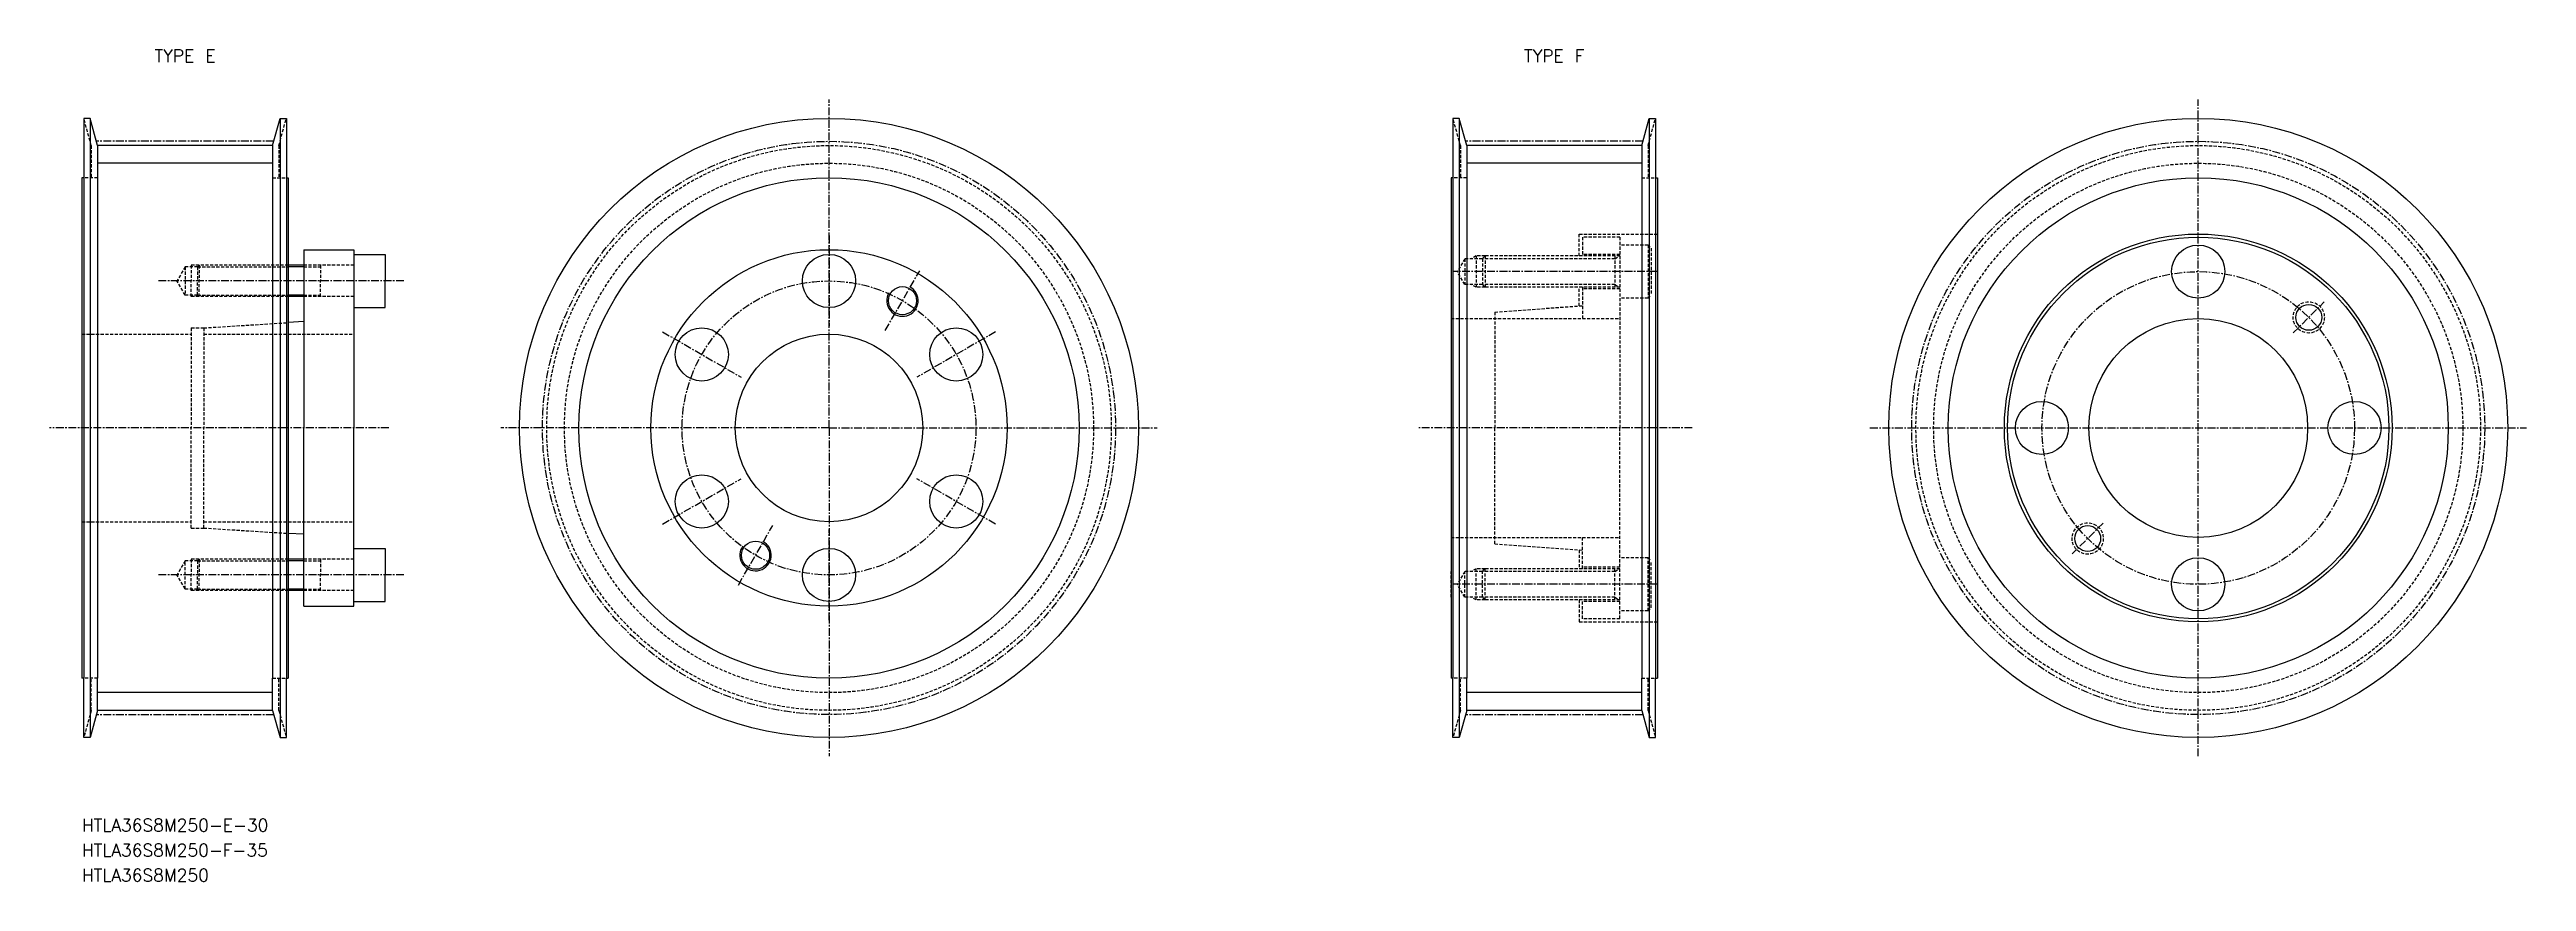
# Model space of a CAD drawing. Extents: x 6823 to 7219, y 12167 to 12300.
import ezdxf
from ezdxf.enums import TextEntityAlignment as Align

# ---------------------------------------------------------------- set-up
doc = ezdxf.new("R2010")
doc.units = 0
doc.linetypes.add('CENTER', pattern=[2, 1.25, -0.25, 0.25, -0.25])
doc.linetypes.add('DASHED', pattern=[0.75, 0.5, -0.25])
doc.layers.get('0').update_dxf_attribs({"linetype": 'CONTINUOUS'})
doc.layers.add('CENTER', color=1, linetype='CENTER')
doc.styles.add('MISUMI', font='txt.shx')

msp = doc.modelspace()

# ---------------------------------------------------------------- linework, layer by layer
at = {"color": 7, "linetype": 'CONTINUOUS'}
for p, q in [((6828.48, 12289.18), (6828.48, 12279.68)), ((6829.48, 12289.18), (6828.48, 12289.18)), ((6829.48, 12289.18), (6829.48, 12190.18)), ((6830.68, 12284.83), (6829.48, 12289.18)), ((6858.68, 12284.83), (6859.88, 12289.18)), ((6859.88, 12289.18), (6859.88, 12190.18)), ((6859.88, 12289.18), (6860.88, 12289.18)), ((6860.88, 12289.18), (6860.88, 12279.68)), ((7047.48, 12289.18), (7047.48, 12279.68)), ((7048.48, 12289.18), (7047.48, 12289.18)), ((7048.48, 12289.18), (7048.48, 12190.18)), ((7049.68, 12284.83), (7048.48, 12289.18)), ((7077.68, 12284.83), (7078.88, 12289.18)), ((7078.88, 12289.18), (7078.88, 12190.18)), ((7078.88, 12289.18), (7079.88, 12289.18)), ((7079.88, 12289.18), (7079.88, 12279.68)), ((6858.68, 12284.83), (6830.68, 12284.83)), ((6830.68, 12284.83), (6830.68, 12279.68)), ((6858.68, 12284.83), (6858.68, 12279.68)), ((7077.68, 12284.83), (7049.68, 12284.83)), ((7049.68, 12284.83), (7049.68, 12279.68)), ((7077.68, 12284.83), (7077.68, 12279.68)), ((6828.18, 12279.68), (6828.18, 12199.68)), ((6828.48, 12279.68), (6828.18, 12279.68)), ((6828.48, 12279.68), (6828.48, 12199.68)), ((6830.68, 12279.68), (6830.68, 12199.68)), ((6858.68, 12279.68), (6858.68, 12199.68)), ((6860.88, 12279.68), (6860.88, 12199.68)), ((6860.88, 12279.68), (6861.18, 12279.68)), ((6861.18, 12279.68), (6861.18, 12199.68)), ((7047.18, 12279.68), (7047.18, 12199.68)), ((7047.48, 12279.68), (7047.18, 12279.68)), ((7047.48, 12279.68), (7047.48, 12199.68)), ((7049.68, 12279.68), (7049.68, 12199.68)), ((7077.68, 12279.68), (7077.68, 12199.68)), ((7079.88, 12279.68), (7079.88, 12199.68)), ((7079.88, 12279.68), (7080.18, 12279.68)), ((7080.18, 12279.68), (7080.18, 12199.68)), ((6863.68, 12265.68), (6861.18, 12265.68)), ((6863.68, 12268.18), (6871.68, 12268.18)), ((6863.68, 12268.18), (6863.68, 12265.68)), ((6863.68, 12265.68), (6863.68, 12260.68)), ((6871.68, 12268.18), (6871.68, 12267.43)), ((6871.68, 12267.43), (6876.68, 12267.43)), ((6871.68, 12267.43), (6871.68, 12258.93)), ((6876.68, 12267.43), (6876.68, 12263.18)), ((6876.68, 12258.93), (6876.68, 12263.18)), ((6863.68, 12260.68), (6861.18, 12260.68)), ((6863.68, 12260.68), (6863.68, 12256.68)), ((6871.68, 12258.93), (6871.68, 12239.68)), ((6871.68, 12258.93), (6876.68, 12258.93)), ((6863.68, 12256.68), (6861.18, 12256.52)), ((6863.68, 12256.68), (6863.68, 12239.68)), ((6863.68, 12222.68), (6863.68, 12239.68)), ((6871.68, 12220.43), (6871.68, 12239.68)), ((6863.68, 12222.68), (6861.18, 12222.83)), ((6863.68, 12218.68), (6863.68, 12222.68)), ((6863.68, 12218.68), (6861.18, 12218.68)), ((6863.68, 12213.68), (6863.68, 12218.68)), ((6871.68, 12220.43), (6876.68, 12220.43)), ((6871.68, 12211.93), (6871.68, 12220.43)), ((6876.68, 12220.43), (6876.68, 12216.18)), ((6876.68, 12211.93), (6876.68, 12216.18)), ((6863.68, 12213.68), (6861.18, 12213.68)), ((6863.68, 12211.18), (6863.68, 12213.68)), ((6863.68, 12211.18), (6871.68, 12211.18)), ((6871.68, 12211.93), (6876.68, 12211.93)), ((6871.68, 12211.18), (6871.68, 12211.93)), ((6828.48, 12199.68), (6828.18, 12199.68)), ((6828.48, 12190.18), (6828.48, 12199.68)), ((6830.68, 12194.53), (6830.68, 12199.68)), ((6858.68, 12194.53), (6858.68, 12199.68)), ((6860.88, 12190.18), (6860.88, 12199.68)), ((6860.88, 12199.68), (6861.18, 12199.68)), ((7047.48, 12199.68), (7047.18, 12199.68)), ((7047.48, 12190.18), (7047.48, 12199.68)), ((7049.68, 12194.53), (7049.68, 12199.68)), ((7077.68, 12194.53), (7077.68, 12199.68)), ((7079.88, 12190.18), (7079.88, 12199.68)), ((7079.88, 12199.68), (7080.18, 12199.68)), ((6830.68, 12194.53), (6829.48, 12190.18)), ((6858.68, 12194.53), (6830.68, 12194.53)), ((6858.68, 12194.53), (6859.88, 12190.18)), ((7049.68, 12194.53), (7048.48, 12190.18)), ((7077.68, 12194.53), (7049.68, 12194.53)), ((7077.68, 12194.53), (7078.88, 12190.18)), ((6829.48, 12190.18), (6828.48, 12190.18)), ((6859.88, 12190.18), (6860.88, 12190.18)), ((7048.48, 12190.18), (7047.48, 12190.18)), ((7078.88, 12190.18), (7079.88, 12190.18))]:
    msp.add_line(p, q, dxfattribs=at)
at = {"color": 3, "linetype": 'DASHED'}
for p, q in [((6829.68, 12284.83), (6828.48, 12289.18)), ((6859.68, 12284.83), (6860.88, 12289.18)), ((7048.68, 12284.83), (7047.48, 12289.18)), ((7078.68, 12284.83), (7079.88, 12289.18)), ((6829.68, 12284.83), (6829.68, 12279.68)), ((6859.68, 12284.83), (6859.68, 12279.68)), ((7048.68, 12284.83), (7048.68, 12279.68)), ((7078.68, 12284.83), (7078.68, 12279.68)), ((6830.68, 12279.68), (6828.48, 12279.68)), ((6858.68, 12279.68), (6860.88, 12279.68)), ((7049.68, 12279.68), (7047.48, 12279.68)), ((7077.68, 12279.68), (7079.88, 12279.68)), ((7067.68, 12270.68), (7080.18, 12270.68)), ((7067.68, 12267.18), (7067.68, 12270.68)), ((7074.18, 12270.18), (7068.18, 12270.18)), ((7068.18, 12270.18), (7068.18, 12267.18)), ((7074.18, 12270.18), (7074.18, 12239.68)), ((6846.93, 12265.68), (6845.68, 12265.68)), ((6845.68, 12265.68), (6845.68, 12263.18)), ((6846.93, 12265.68), (6846.68, 12265.43)), ((6861.18, 12265.68), (6846.93, 12265.68)), ((6846.93, 12265.68), (6846.93, 12263.18)), ((6871.68, 12265.68), (6863.68, 12265.68)), ((6866.35, 12265.68), (6866.35, 12263.18)), ((7049.38, 12266.74), (7048.18, 12264.68)), ((7052.18, 12266.74), (7049.38, 12266.74)), ((7049.38, 12266.74), (7049.38, 12262.61)), ((7051.18, 12267.18), (7050.43, 12266.74)), ((7052.61, 12267.18), (7051.18, 12267.18)), ((7051.18, 12267.18), (7051.18, 12262.18)), ((7052.61, 12267.18), (7052.18, 12266.74)), ((7073.38, 12266.74), (7052.18, 12266.74)), ((7052.18, 12266.74), (7052.18, 12262.61)), ((7074.18, 12267.18), (7052.61, 12267.18)), ((7052.61, 12267.18), (7052.61, 12262.18)), ((7074.18, 12267.43), (7068.18, 12267.43)), ((7073.38, 12267.18), (7073.38, 12262.18)), ((7073.38, 12266.74), (7074.13, 12267.18)), ((7078.68, 12268.93), (7074.18, 12268.93)), ((7078.68, 12268.93), (7078.68, 12260.43)), ((7078.68, 12268.93), (7079.18, 12268.43)), ((7079.18, 12268.43), (7079.18, 12260.93)), ((6844.68, 12265.43), (6843.38, 12263.18)), ((6844.68, 12260.93), (6843.38, 12263.18)), ((6844.68, 12265.43), (6844.68, 12260.93)), ((6846.68, 12265.43), (6844.68, 12265.43)), ((6845.68, 12260.68), (6845.68, 12263.18)), ((6846.68, 12265.43), (6861.18, 12265.43)), ((6846.68, 12265.43), (6846.68, 12263.18)), ((6846.68, 12260.93), (6846.68, 12263.18)), ((6846.93, 12260.68), (6846.93, 12263.18)), ((6863.68, 12265.43), (6866.35, 12265.43)), ((6866.35, 12260.68), (6866.35, 12263.18)), ((7049.38, 12262.61), (7048.18, 12264.68)), ((7052.18, 12262.61), (7049.38, 12262.61)), ((7051.18, 12262.18), (7050.43, 12262.61)), ((7052.61, 12262.18), (7051.18, 12262.18)), ((7073.38, 12262.61), (7052.18, 12262.61)), ((7052.61, 12262.18), (7052.18, 12262.61)), ((7074.18, 12262.18), (7052.61, 12262.18)), ((7067.68, 12259.19), (7067.68, 12262.18)), ((7068.18, 12262.18), (7068.18, 12257.18)), ((7074.18, 12261.93), (7068.18, 12261.93)), ((7073.38, 12262.61), (7074.13, 12262.18)), ((6846.68, 12260.93), (6844.68, 12260.93)), ((6846.93, 12260.68), (6845.68, 12260.68)), ((6846.68, 12260.93), (6861.18, 12260.93)), ((6846.93, 12260.68), (6846.68, 12260.93)), ((6861.18, 12260.68), (6846.93, 12260.68)), ((6863.68, 12260.93), (6866.35, 12260.93)), ((6871.68, 12260.68), (6863.68, 12260.68)), ((7054.18, 12258.2), (7068.18, 12259.23)), ((7054.18, 12258.2), (7054.18, 12239.68)), ((7078.68, 12260.43), (7074.18, 12260.43)), ((7078.68, 12260.43), (7079.18, 12260.93)), ((6828.18, 12254.68), (6845.68, 12254.68)), ((6845.68, 12255.68), (6845.68, 12239.68)), ((6845.68, 12255.68), (6847.68, 12255.68)), ((6847.68, 12255.68), (6861.18, 12256.52)), ((6847.68, 12255.68), (6847.68, 12239.68)), ((6847.68, 12254.68), (6871.68, 12254.68)), ((7047.18, 12257.18), (7074.18, 12257.18)), ((6845.68, 12223.68), (6845.68, 12239.68)), ((6847.68, 12223.68), (6847.68, 12239.68)), ((7054.18, 12221.15), (7054.18, 12239.68)), ((7074.18, 12209.18), (7074.18, 12239.68)), ((6828.18, 12224.68), (6845.68, 12224.68)), ((6845.68, 12223.68), (6847.68, 12223.68)), ((6847.68, 12224.68), (6871.68, 12224.68)), ((6847.68, 12223.68), (6861.18, 12222.83)), ((7047.18, 12222.18), (7074.18, 12222.18)), ((7068.18, 12217.18), (7068.18, 12222.18)), ((6844.68, 12218.43), (6843.38, 12216.18)), ((6844.68, 12213.93), (6844.68, 12218.43)), ((6846.68, 12218.43), (6844.68, 12218.43)), ((6846.93, 12218.68), (6845.68, 12218.68)), ((6845.68, 12218.68), (6845.68, 12216.18)), ((6846.93, 12218.68), (6846.68, 12218.43)), ((6846.68, 12218.43), (6861.18, 12218.43)), ((6846.68, 12218.43), (6846.68, 12216.18)), ((6861.18, 12218.68), (6846.93, 12218.68)), ((6846.93, 12218.68), (6846.93, 12216.18)), ((6871.68, 12218.68), (6863.68, 12218.68)), ((6863.68, 12218.43), (6866.35, 12218.43)), ((6866.35, 12218.68), (6866.35, 12216.18)), ((7054.18, 12221.15), (7068.18, 12220.13)), ((7067.68, 12220.16), (7067.68, 12217.18)), ((7078.68, 12218.93), (7074.18, 12218.93)), ((7078.68, 12210.43), (7078.68, 12218.93)), ((7078.68, 12218.93), (7079.18, 12218.43)), ((7079.18, 12210.93), (7079.18, 12218.43)), ((6844.68, 12213.93), (6843.38, 12216.18)), ((6845.68, 12213.68), (6845.68, 12216.18)), ((6846.68, 12213.93), (6846.68, 12216.18)), ((6846.93, 12213.68), (6846.93, 12216.18)), ((6866.35, 12213.68), (6866.35, 12216.18)), ((7047.18, 12212.61), (7047.18, 12216.74)), ((7049.38, 12216.74), (7048.18, 12214.68)), ((7049.38, 12212.61), (7048.18, 12214.68)), ((7049.38, 12212.61), (7049.38, 12216.74)), ((7052.18, 12216.74), (7049.38, 12216.74)), ((7051.18, 12217.18), (7050.43, 12216.74)), ((7052.61, 12217.18), (7051.18, 12217.18)), ((7051.18, 12212.18), (7051.18, 12217.18)), ((7052.61, 12217.18), (7052.18, 12216.74)), ((7073.38, 12216.74), (7052.18, 12216.74)), ((7052.18, 12212.61), (7052.18, 12216.74)), ((7074.18, 12217.18), (7052.61, 12217.18)), ((7052.61, 12212.18), (7052.61, 12217.18)), ((7074.18, 12217.43), (7068.18, 12217.43)), ((7073.38, 12212.18), (7073.38, 12217.18)), ((7073.38, 12216.74), (7074.13, 12217.18)), ((6846.68, 12213.93), (6844.68, 12213.93)), ((6846.93, 12213.68), (6845.68, 12213.68)), ((6846.68, 12213.93), (6861.18, 12213.93)), ((6846.93, 12213.68), (6846.68, 12213.93)), ((6861.18, 12213.68), (6846.93, 12213.68)), ((6863.68, 12213.93), (6866.35, 12213.93)), ((6871.68, 12213.68), (6863.68, 12213.68)), ((7052.18, 12212.61), (7049.38, 12212.61)), ((7051.18, 12212.18), (7050.43, 12212.61)), ((7052.61, 12212.18), (7051.18, 12212.18)), ((7073.38, 12212.61), (7052.18, 12212.61)), ((7052.61, 12212.18), (7052.18, 12212.61)), ((7074.18, 12212.18), (7052.61, 12212.18)), ((7067.68, 12212.18), (7067.68, 12208.68)), ((7068.18, 12209.18), (7068.18, 12212.18)), ((7074.18, 12211.93), (7068.18, 12211.93)), ((7073.38, 12212.61), (7074.13, 12212.18)), ((7078.68, 12210.43), (7074.18, 12210.43)), ((7078.68, 12210.43), (7079.18, 12210.93)), ((7067.68, 12208.68), (7080.18, 12208.68)), ((7074.18, 12209.18), (7068.18, 12209.18)), ((6830.68, 12199.68), (6828.48, 12199.68)), ((6829.68, 12194.53), (6829.68, 12199.68)), ((6858.68, 12199.68), (6860.88, 12199.68)), ((6859.68, 12194.53), (6859.68, 12199.68)), ((7049.68, 12199.68), (7047.48, 12199.68)), ((7048.68, 12194.53), (7048.68, 12199.68)), ((7077.68, 12199.68), (7079.88, 12199.68)), ((7078.68, 12194.53), (7078.68, 12199.68)), ((6829.68, 12194.53), (6828.48, 12190.18)), ((6859.68, 12194.53), (6860.88, 12190.18)), ((7048.68, 12194.53), (7047.48, 12190.18)), ((7078.68, 12194.53), (7079.88, 12190.18))]:
    msp.add_line(p, q, dxfattribs=at)
at = {"color": 3, "linetype": 'CONTINUOUS'}
for p, q in [((6858.68, 12282), (6830.68, 12282)), ((7077.68, 12282), (7049.68, 12282)), ((6858.68, 12197.36), (6830.68, 12197.36)), ((7077.68, 12197.36), (7049.68, 12197.36))]:
    msp.add_line(p, q, dxfattribs=at)
at = {"color": 3}
for p, q in [((6863.68, 12265.43), (6861.18, 12265.43)), ((6863.68, 12260.93), (6861.18, 12260.93)), ((6863.68, 12218.43), (6861.18, 12218.43)), ((6863.68, 12213.93), (6861.18, 12213.93))]:
    msp.add_line(p, q, dxfattribs=at)
at = {"color": 7, "linetype": 'CONTINUOUS'}
for centre, radius in [((6947.68, 12239.68), 49.5), ((7166.68, 12239.68), 49.5), ((6947.68, 12239.68), 40), ((7166.68, 12239.68), 40), ((7166.68, 12239.68), 31), ((7166.68, 12239.68), 30.5), ((6947.68, 12239.68), 28.5), ((6947.68, 12239.68), 28.5), ((6947.68, 12263.18), 4.25), ((7166.68, 12264.68), 4.25), ((6959.43, 12260.03), 2.25), ((7184.36, 12257.36), 2.07), ((6927.33, 12251.43), 4.25), ((6947.68, 12239.68), 15), ((6968.03, 12251.43), 4.25), ((7166.68, 12239.68), 17.5), ((7141.68, 12239.68), 4.25), ((7191.68, 12239.68), 4.25), ((6927.33, 12227.93), 4.25), ((6968.03, 12227.93), 4.25), ((7149, 12222), 2.07), ((6935.93, 12219.33), 2.25), ((6947.68, 12216.18), 4.25), ((7166.68, 12214.68), 4.25)]:
    msp.add_circle(centre, radius, dxfattribs=at)
at = {"color": 3, "linetype": 'DASHED'}
for centre, radius in [((6947.68, 12239.68), 45.15), ((6947.68, 12239.68), 42.32), ((7166.68, 12239.68), 45.15), ((7166.68, 12239.68), 42.32), ((7184.36, 12257.36), 2.5), ((7149, 12222), 2.5)]:
    msp.add_circle(centre, radius, dxfattribs=at)
at = {"color": 3, "linetype": 'CONTINUOUS'}
for centre in [(6959.43, 12260.03), (6935.93, 12219.33)]:
    msp.add_arc(centre, 2.5, 150, 62, dxfattribs=at)
at = {"layer": 'CENTER', "color": 1, "linetype": 'CENTER'}
for p, q in [((6947.68, 12239.68), (6947.68, 12292.18)), ((7166.68, 12187.18), (7166.68, 12292.18)), ((6858.87, 12285.51), (6830.49, 12285.51)), ((7077.87, 12285.51), (7049.49, 12285.51)), ((6947.68, 12270.43), (6947.68, 12255.93)), ((6879.68, 12263.18), (6840.38, 12263.18)), ((6956.68, 12255.27), (6962.18, 12264.79)), ((7080.18, 12264.68), (7047.54, 12264.68)), ((7181.88, 12254.88), (7186.83, 12259.83)), ((6921.05, 12255.05), (6933.61, 12247.8)), ((6974.31, 12255.05), (6961.75, 12247.8)), ((6877.27, 12239.68), (6823, 12239.68)), ((6947.68, 12239.68), (6895.18, 12239.68)), ((6947.68, 12239.68), (7000.18, 12239.68)), ((6947.68, 12239.68), (6947.68, 12187.18)), ((7085.75, 12239.68), (7042, 12239.68)), ((7114.18, 12239.68), (7219.18, 12239.68)), ((6921.05, 12224.3), (6933.61, 12231.55)), ((6974.31, 12224.3), (6961.75, 12231.55)), ((6933.18, 12214.56), (6938.68, 12224.09)), ((6947.68, 12208.93), (6947.68, 12223.43)), ((7151.48, 12224.47), (7146.53, 12219.53)), ((6879.68, 12216.18), (6840.38, 12216.18)), ((7080.18, 12214.68), (7047.54, 12214.68)), ((6858.87, 12193.84), (6830.49, 12193.84)), ((7077.87, 12193.84), (7049.49, 12193.84))]:
    msp.add_line(p, q, dxfattribs=at)
for centre, radius in [((6947.68, 12239.68), 45.83), ((7166.68, 12239.68), 45.83), ((6947.68, 12239.68), 23.5), ((7166.68, 12239.68), 25)]:
    msp.add_circle(centre, radius, dxfattribs=at)

# ---------------------------------------------------------------- texts
at = {"color": 7, "linetype": 'CONTINUOUS', "style": 'MISUMI'}
for s, p in [('TYPE E', (6844.68, 12299.18)), ('TYPE F', (7063.68, 12299.18))]:
    msp.add_text(s, height=2, dxfattribs=at).set_placement(p, align=Align.MIDDLE_CENTER)
for s, p in [('HTLA36S8M250-E-30', (6828.18, 12175.18)), ('HTLA36S8M250-F-35', (6828.18, 12171.18)), ('HTLA36S8M250', (6828.18, 12167.18))]:
    msp.add_text(s, height=2, dxfattribs=at).set_placement(p)

doc.saveas('drawing.dxf')
